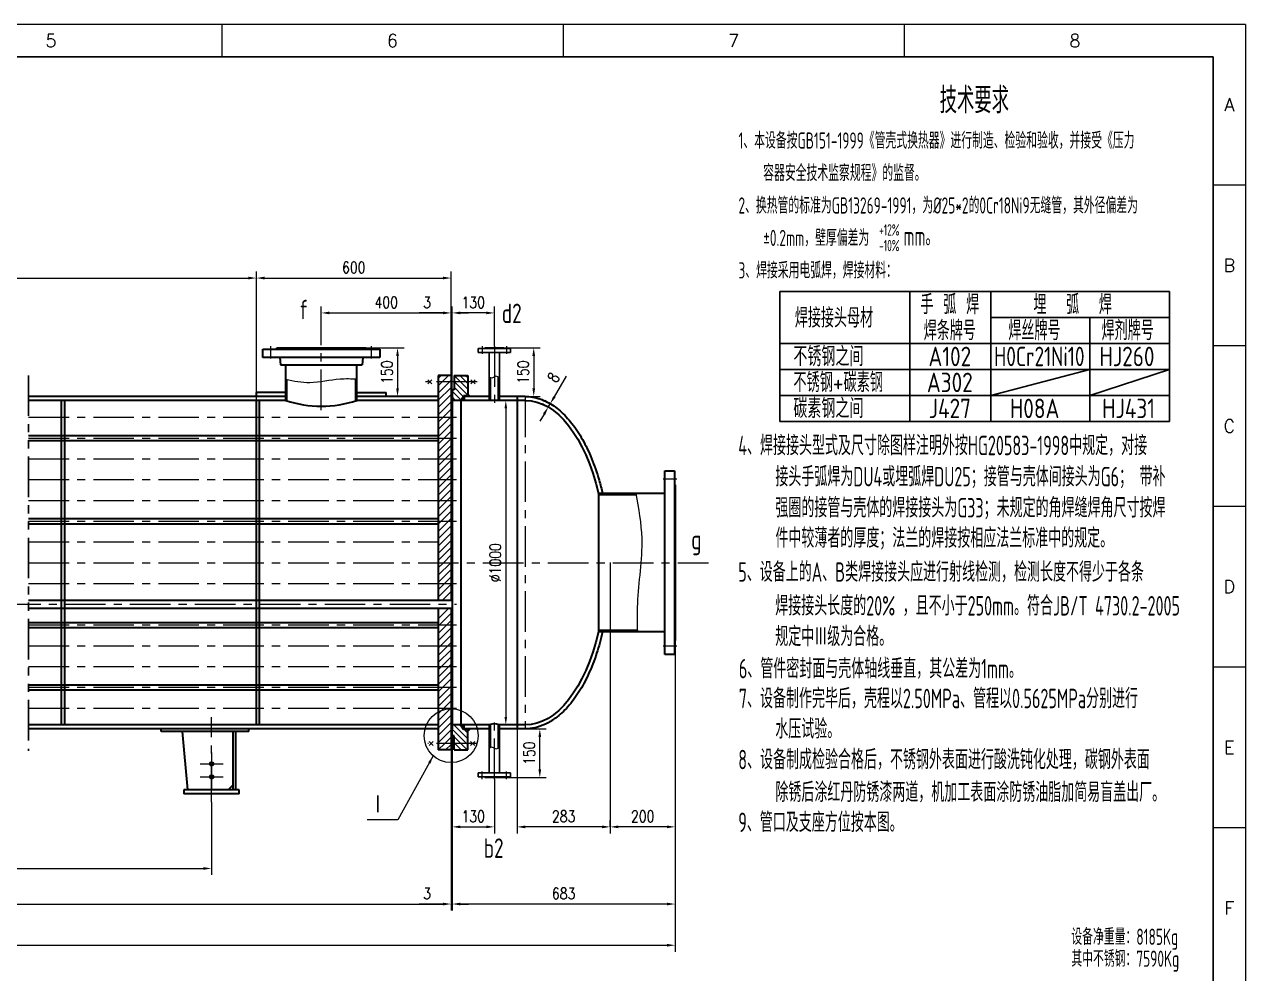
# Model space of a CAD drawing. Header units: millimetres. Extents: x -250 to 8160, y -100 to 5840.
# Drawn here: x 4398 to 8160, y 2916 to 5840 of the extents above; entities that cross this region are included whole.
import ezdxf
from ezdxf.enums import TextEntityAlignment as Align

# ---------------------------------------------------------------- set-up
doc = ezdxf.new("R2010")
doc.units = ezdxf.units.MM
doc.header["$LTSCALE"] = 100
doc.linetypes.add('CENTER', pattern=[2, 1.25, -0.25, 0.25, -0.25])
doc.linetypes.add('PHANTOM', pattern=[2.5, 1.25, -0.25, 0.25, -0.25, 0.25, -0.25])
for name, color, linetype, lineweight in [('1轮廓实线层', 7, 'Continuous', 30), ('2细线层', 4, 'Continuous', 20), ('3中心线层', 1, 'CENTER', 20), ('5剖面线层', 2, 'Continuous', 20), ('7标注层', 4, 'Continuous', 20)]:
    doc.layers.add(name, color=color, linetype=linetype, lineweight=lineweight)
for name, color, linetype in [('6文字层', 3, 'Continuous'), ('9双点划线层', 6, 'PHANTOM'), ('图框层', 7, 'Continuous')]:
    doc.layers.add(name, color=color, linetype=linetype)
doc.styles.add('PC_TEXTSTYLE', font='isocp.shx', dxfattribs={"width": 0.8, "bigfont": 'hzfs.shx'})
doc.styles.add('PC_TEXTSTYLE1', font='isocp.shx', dxfattribs={"bigfont": 'hzfs.shx'})
doc.styles.add('TH_GBDIM', font='romans.shx', dxfattribs={"width": 0.8, "bigfont": 'gbcbig.shx'})
doc.styles.add('工程字', font='gbenor.shx', dxfattribs={"bigfont": 'gbcbig.shx'})
doc.dimstyles.new('TH_GBDIM', dxfattribs={"dimscale": 10, "dimtxt": 3.5, "dimasz": 2.5, "dimexe": 2, "dimexo": 0, "dimgap": 1.5, "dimtad": 1, "dimdec": 0, "dimzin": 0, "dimdsep": 46, "dimtxsty": 'TH_GBDIM', "dimcen": 2.5, "dimclrd": 130, "dimclre": 130, "dimclrt": 3, "dimadec": 0, "dimazin": 0, "dimtfac": 0.714286, "dimtdec": 0, "dimtmove": 0, "dimatfit": 3, "dimfxl": 0, "dimtzin": 0, "dimlwd": -1, "dimlwe": -1, "dimarcsym": 0})
doc.dimstyles.new('TH_GBDIM1', dxfattribs={"dimscale": 10, "dimtxt": 3.5, "dimasz": 2.5, "dimexe": 2, "dimexo": 0, "dimgap": 1.5, "dimtad": 1, "dimtih": 1, "dimtoh": 1, "dimdec": 1, "dimzin": 0, "dimdsep": 46, "dimtxsty": '工程字', "dimcen": 2.5, "dimclrd": 130, "dimclre": 130, "dimclrt": 3, "dimadec": 0, "dimazin": 0, "dimtfac": 0.714286, "dimtdec": 1, "dimtmove": 0, "dimatfit": 3, "dimfxl": 0, "dimtzin": 0, "dimlwd": -1, "dimlwe": -1, "dimarcsym": 0})
pattern_1 = [(135, (6851.407, 1347.72), (8.980256, 8.980256), [])]
pattern_2 = [(135, (6851.40725, 1347.71944), (0.224506403, 0.224506403), [])]
pattern_3 = [(45, (0, 0), (-0.88388348, 0.88388348), []), (135, (0, 0), (-2.65165043, 0.88388348), [3.125, -1.875])]

# ---------------------------------------------------------------- blocks, each defined once
blk = doc.blocks.new('*D9')
at = {"layer": '7标注层', "color": 130}
for p, q in [((5716, 3648.7), (5716, 3347.7)), ((5846, 3514.7), (5846, 3347.7)), ((5741, 3367.7), (5821, 3367.7))]:
    blk.add_line(p, q, dxfattribs=at)
for points in [[(5741, 3371.9), (5741, 3363.5), (5716, 3367.7)], [(5821, 3371.9), (5821, 3363.5), (5846, 3367.7)]]:
    blk.add_solid(points, dxfattribs=at)
at = {"layer": 'Defpoints', "color": 0}
for p in [(5716, 3648.7), (5846, 3514.7), (5846, 3367.7)]:
    blk.add_point(p, dxfattribs=at)
at = {"layer": '7标注层', "color": 3, "insert": (5781, 3400.2), "char_height": 35, "attachment_point": 5, "style": 'TH_GBDIM'}
blk.add_mtext('130', dxfattribs=at)
blk = doc.blocks.new('*D10')
at = {"layer": '7标注层', "color": 130}
for p, q in [((6203, 4181.7), (6203, 3347.7)), ((5916, 3669.7), (5916, 3347.7)), ((6178, 3367.7), (5941, 3367.7))]:
    blk.add_line(p, q, dxfattribs=at)
for points in [[(5941, 3371.9), (5941, 3363.5), (5916, 3367.7)], [(6178, 3371.9), (6178, 3363.5), (6203, 3367.7)]]:
    blk.add_solid(points, dxfattribs=at)
at = {"layer": 'Defpoints', "color": 0}
for p in [(6203, 4181.7), (5916, 3669.7), (5916, 3367.7)]:
    blk.add_point(p, dxfattribs=at)
at = {"layer": '7标注层', "color": 3, "insert": (6059.5, 3400.2), "char_height": 35, "attachment_point": 5, "style": 'TH_GBDIM'}
blk.add_mtext('283', dxfattribs=at)
blk = doc.blocks.new('*D11')
at = {"layer": '7标注层', "color": 130}
for p, q in [((6403, 3941.7), (6403, 3347.7)), ((6203, 3367.7), (6203, 3387.7)), ((6378, 3367.7), (6228, 3367.7))]:
    blk.add_line(p, q, dxfattribs=at)
for points in [[(6228, 3371.9), (6228, 3363.5), (6203, 3367.7)], [(6378, 3371.9), (6378, 3363.5), (6403, 3367.7)]]:
    blk.add_solid(points, dxfattribs=at)
at = {"layer": 'Defpoints', "color": 0}
for p in [(6403, 3941.7), (6203, 3367.7), (6203, 3367.7)]:
    blk.add_point(p, dxfattribs=at)
at = {"layer": '7标注层', "color": 3, "insert": (6303, 3400.2), "char_height": 35, "attachment_point": 5, "style": 'TH_GBDIM'}
blk.add_mtext('200', dxfattribs=at)
blk = doc.blocks.new('*D14')
at = {"layer": '7标注层', "color": 130}
for p, q in [((4975, 3443.9), (4975, 3219.5)), ((1876.5, 3347.7), (1876.5, 3219.5)), ((1901.5, 3239.5), (4950, 3239.5))]:
    blk.add_line(p, q, dxfattribs=at)
for points in [[(1901.5, 3243.7), (1901.5, 3235.4), (1876.5, 3239.5)], [(4950, 3243.7), (4950, 3235.4), (4975, 3239.5)]]:
    blk.add_solid(points, dxfattribs=at)
at = {"layer": 'Defpoints', "color": 0}
for p in [(4975, 3443.9), (1876.5, 3347.7), (4975, 3239.5)]:
    blk.add_point(p, dxfattribs=at)
at = {"layer": '7标注层', "color": 3, "insert": (3425.7, 3272), "char_height": 35, "attachment_point": 5, "style": 'TH_GBDIM'}
blk.add_mtext('4400', dxfattribs=at)
blk = doc.blocks.new('*D15')
at = {"layer": '7标注层', "color": 130}
for p, q in [((5713, 3604.7), (5713, 3109.9)), ((1138.5, 3129.9), (1138.5, 3149.9)), ((1163.5, 3129.9), (5688, 3129.9))]:
    blk.add_line(p, q, dxfattribs=at)
for points in [[(1163.5, 3134.1), (1163.5, 3125.8), (1138.5, 3129.9)], [(5688, 3134.1), (5688, 3125.8), (5713, 3129.9)]]:
    blk.add_solid(points, dxfattribs=at)
at = {"layer": 'Defpoints', "color": 0}
for p in [(5713, 3604.7), (1138.5, 3129.9), (5713, 3129.9)]:
    blk.add_point(p, dxfattribs=at)
at = {"layer": '7标注层', "color": 3, "insert": (3425.7, 3162.4), "char_height": 35, "attachment_point": 5, "style": 'TH_GBDIM'}
blk.add_mtext('5992', dxfattribs=at)
blk = doc.blocks.new('*D16')
at = {"layer": '7标注层', "color": 130}
for p, q in [((5713, 3347.7), (5713, 3109.9)), ((5716, 3347.7), (5716, 3109.9)), ((5688, 3129.9), (5614.3, 3129.9)), ((5716, 3129.9), (5713, 3129.9)), ((5741, 3129.9), (5766, 3129.9))]:
    blk.add_line(p, q, dxfattribs=at)
for points in [[(5688, 3134.1), (5688, 3125.8), (5713, 3129.9)], [(5741, 3134.1), (5741, 3125.8), (5716, 3129.9)]]:
    blk.add_solid(points, dxfattribs=at)
at = {"layer": 'Defpoints', "color": 0}
for p in [(5713, 3347.7), (5716, 3347.7), (5713, 3129.9)]:
    blk.add_point(p, dxfattribs=at)
at = {"layer": '7标注层', "color": 3, "insert": (5638.6, 3162.4), "char_height": 35, "attachment_point": 5, "style": 'TH_GBDIM'}
blk.add_mtext('3', dxfattribs=at)
blk = doc.blocks.new('*D17')
at = {"layer": '7标注层', "color": 130}
for p, q in [((6403, 3347.7), (6403, 3109.9)), ((5716, 3129.9), (5716, 3149.9)), ((6378, 3129.9), (5741, 3129.9))]:
    blk.add_line(p, q, dxfattribs=at)
for points in [[(5741, 3134.1), (5741, 3125.8), (5716, 3129.9)], [(6378, 3134.1), (6378, 3125.8), (6403, 3129.9)]]:
    blk.add_solid(points, dxfattribs=at)
at = {"layer": 'Defpoints', "color": 0}
for p in [(6403, 3347.7), (5716, 3129.9), (5716, 3129.9)]:
    blk.add_point(p, dxfattribs=at)
at = {"layer": '7标注层', "color": 3, "insert": (6059.5, 3162.4), "char_height": 35, "attachment_point": 5, "style": 'TH_GBDIM'}
blk.add_mtext('683', dxfattribs=at)
blk = doc.blocks.new('*D18')
at = {"layer": '7标注层', "color": 130}
for p, q in [((448.5, 3109.9), (448.5, 2983)), ((6403, 3109.9), (6403, 2983)), ((473.5, 3003), (6378, 3003))]:
    blk.add_line(p, q, dxfattribs=at)
for points in [[(473.5, 3007.1), (473.5, 2998.8), (448.5, 3003)], [(6378, 3007.1), (6378, 2998.8), (6403, 3003)]]:
    blk.add_solid(points, dxfattribs=at)
at = {"layer": 'Defpoints', "color": 0}
for p in [(448.5, 3109.9), (6403, 3109.9), (6403, 3003)]:
    blk.add_point(p, dxfattribs=at)
at = {"layer": '7标注层', "color": 3, "insert": (3425.7, 3035.5), "char_height": 35, "attachment_point": 5, "style": 'TH_GBDIM'}
blk.add_mtext('~7365', dxfattribs=at)
blk = doc.blocks.new('*D19')
at = {"layer": '7标注层', "color": 130}
for p, q in [((1727, 4681.7), (1727, 5078.6)), ((5113, 4681.7), (5113, 5078.6)), ((1752, 5058.6), (5088, 5058.6))]:
    blk.add_line(p, q, dxfattribs=at)
for points in [[(1752, 5062.8), (1752, 5054.4), (1727, 5058.6)], [(5088, 5062.8), (5088, 5054.4), (5113, 5058.6)]]:
    blk.add_solid(points, dxfattribs=at)
at = {"layer": 'Defpoints', "color": 0}
for p in [(5113, 5058.6), (1727, 4681.7), (5113, 4681.7)]:
    blk.add_point(p, dxfattribs=at)
at = {"layer": '7标注层', "color": 3, "insert": (3420, 5091.1), "char_height": 35, "attachment_point": 5, "style": 'PC_TEXTSTYLE1'}
blk.add_mtext('8*600=4800', dxfattribs=at)
blk = doc.blocks.new('*D20')
at = {"layer": '7标注层', "color": 130}
for p, q in [((5113, 5058.6), (5113, 5078.6)), ((5713, 4758.7), (5713, 5078.6)), ((5138, 5058.6), (5688, 5058.6))]:
    blk.add_line(p, q, dxfattribs=at)
for points in [[(5138, 5062.8), (5138, 5054.4), (5113, 5058.6)], [(5688, 5062.8), (5688, 5054.4), (5713, 5058.6)]]:
    blk.add_solid(points, dxfattribs=at)
at = {"layer": 'Defpoints', "color": 0}
for p in [(5113, 5058.6), (5713, 5058.6), (5713, 4758.7)]:
    blk.add_point(p, dxfattribs=at)
at = {"layer": '7标注层', "color": 3, "insert": (5413, 5091.1), "char_height": 35, "attachment_point": 5, "style": 'TH_GBDIM'}
blk.add_mtext('600', dxfattribs=at)
blk = doc.blocks.new('*D21')
at = {"layer": '7标注层', "color": 130}
for p, q in [((5313, 4870.1), (5313, 4971.1)), ((5713, 4870.1), (5713, 4971.1)), ((5338, 4951.1), (5688, 4951.1))]:
    blk.add_line(p, q, dxfattribs=at)
for points in [[(5338, 4955.3), (5338, 4947), (5313, 4951.1)], [(5688, 4955.3), (5688, 4947), (5713, 4951.1)]]:
    blk.add_solid(points, dxfattribs=at)
at = {"layer": 'Defpoints', "color": 0}
for p in [(5713, 4951.1), (5313, 4870.1), (5713, 4870.1)]:
    blk.add_point(p, dxfattribs=at)
at = {"layer": '7标注层', "color": 3, "insert": (5513, 4983.6), "char_height": 35, "attachment_point": 5, "style": 'TH_GBDIM'}
blk.add_mtext('400', dxfattribs=at)
blk = doc.blocks.new('*D22')
at = {"layer": '7标注层', "color": 130}
for p, q in [((5713, 4758.7), (5713, 4971.1)), ((5716, 4714.7), (5716, 4971.1)), ((5688, 4951.1), (5614.3, 4951.1)), ((5716, 4951.1), (5713, 4951.1)), ((5741, 4951.1), (5766, 4951.1))]:
    blk.add_line(p, q, dxfattribs=at)
for points in [[(5688, 4955.3), (5688, 4947), (5713, 4951.1)], [(5741, 4955.3), (5741, 4947), (5716, 4951.1)]]:
    blk.add_solid(points, dxfattribs=at)
at = {"layer": 'Defpoints', "color": 0}
for p in [(5713, 4951.1), (5713, 4758.7), (5716, 4714.7)]:
    blk.add_point(p, dxfattribs=at)
at = {"layer": '7标注层', "color": 3, "insert": (5638.6, 4983.6), "char_height": 35, "attachment_point": 5, "style": 'TH_GBDIM'}
blk.add_mtext('3', dxfattribs=at)
blk = doc.blocks.new('*D23')
at = {"layer": '7标注层', "color": 130}
for p, q in [((5716, 4848.7), (5716, 4971.1)), ((5846, 4848.7), (5846, 4971.1)), ((5821, 4951.1), (5741, 4951.1))]:
    blk.add_line(p, q, dxfattribs=at)
for points in [[(5741, 4955.3), (5741, 4947), (5716, 4951.1)], [(5821, 4955.3), (5821, 4947), (5846, 4951.1)]]:
    blk.add_solid(points, dxfattribs=at)
at = {"layer": 'Defpoints', "color": 0}
for p in [(5716, 4951.1), (5716, 4848.7), (5846, 4848.7)]:
    blk.add_point(p, dxfattribs=at)
at = {"layer": '7标注层', "color": 3, "insert": (5781, 4983.6), "char_height": 35, "attachment_point": 5, "style": 'TH_GBDIM'}
blk.add_mtext('130', dxfattribs=at)
blk = doc.blocks.new('*D24')
at = {"layer": '7标注层', "color": 130}
for p, q in [((5875, 4843.7), (5987.3, 4843.7)), ((5967.3, 4818.7), (5967.3, 4718.7)), ((5941, 4693.7), (5987.3, 4693.7))]:
    blk.add_line(p, q, dxfattribs=at)
for points in [[(5963.1, 4818.7), (5971.5, 4818.7), (5967.3, 4843.7)], [(5963.1, 4718.7), (5971.5, 4718.7), (5967.3, 4693.7)]]:
    blk.add_solid(points, dxfattribs=at)
at = {"layer": 'Defpoints', "color": 0}
for p in [(5875, 4843.7), (5941, 4693.7), (5967.3, 4693.7)]:
    blk.add_point(p, dxfattribs=at)
at = {"layer": '7标注层', "color": 3, "insert": (5934.8, 4768.7), "char_height": 35, "attachment_point": 5, "rotation": 90, "style": 'TH_GBDIM'}
blk.add_mtext('150', dxfattribs=at)
blk = doc.blocks.new('*D32')
at = {"layer": '7标注层', "color": 130}
for p, q in [((5881.3, 4681.7), (5861.3, 4681.7)), ((5881.3, 4656.7), (5881.3, 3706.7)), ((5881.3, 3681.7), (5861.3, 3681.7))]:
    blk.add_line(p, q, dxfattribs=at)
for points in [[(5877.1, 4656.7), (5885.4, 4656.7), (5881.3, 4681.7)], [(5877.1, 3706.7), (5885.4, 3706.7), (5881.3, 3681.7)]]:
    blk.add_solid(points, dxfattribs=at)
at = {"layer": 'Defpoints', "color": 0}
for p in [(5881.3, 4681.7), (5881.3, 3681.7), (5881.3, 3681.7)]:
    blk.add_point(p, dxfattribs=at)
at = {"layer": '7标注层', "color": 3, "insert": (5848.8, 4181.7), "char_height": 35, "attachment_point": 5, "rotation": 90, "style": 'TH_GBDIM'}
blk.add_mtext('%%c1000', dxfattribs=at)
blk = doc.blocks.new('*D33')
at = {"layer": '7标注层', "color": 130}
for p, q in [((5450, 4843.7), (5567.7, 4843.7)), ((5547.7, 4818.7), (5547.7, 4718.7)), ((5547.7, 4693.7), (5527.7, 4693.7))]:
    blk.add_line(p, q, dxfattribs=at)
for points in [[(5543.6, 4818.7), (5551.9, 4818.7), (5547.7, 4843.7)], [(5543.6, 4718.7), (5551.9, 4718.7), (5547.7, 4693.7)]]:
    blk.add_solid(points, dxfattribs=at)
at = {"layer": 'Defpoints', "color": 0}
for p in [(5450, 4843.7), (5547.7, 4693.7), (5547.7, 4693.7)]:
    blk.add_point(p, dxfattribs=at)
at = {"layer": '7标注层', "color": 3, "insert": (5515.2, 4768.7), "char_height": 35, "attachment_point": 5, "rotation": 90, "style": 'TH_GBDIM'}
blk.add_mtext('150', dxfattribs=at)
blk = doc.blocks.new('*D41')
at = {"layer": '2细线层', "color": 130}
for p, q in [((5941, 3669.7), (6006.1, 3669.7)), ((5986.1, 3544.7), (5986.1, 3644.7)), ((5875, 3519.7), (6006.1, 3519.7))]:
    blk.add_line(p, q, dxfattribs=at)
for points in [[(5981.9, 3644.7), (5990.2, 3644.7), (5986.1, 3669.7)], [(5981.9, 3544.7), (5990.2, 3544.7), (5986.1, 3519.7)]]:
    blk.add_solid(points, dxfattribs=at)
at = {"layer": 'Defpoints', "color": 0}
for p in [(5941, 3669.7), (5986.1, 3669.7), (5875, 3519.7)]:
    blk.add_point(p, dxfattribs=at)
at = {"layer": '2细线层', "color": 3, "insert": (5953.6, 3594.7), "char_height": 35, "attachment_point": 5, "rotation": 90, "style": 'TH_GBDIM'}
blk.add_mtext('150', dxfattribs=at)
blk = doc.blocks.new('*D42')
at = {"layer": '2细线层', "color": 130}
for p, q in [((6030.9, 4692.9), (6068.5, 4756.2)), ((6012, 4661), (5994.8, 4671.2)), ((6018.2, 4671.4), (6001, 4681.6)), ((6012, 4661), (6018.2, 4671.4)), ((5999.3, 4639.5), (5986.5, 4618))]:
    blk.add_line(p, q, dxfattribs=at)
for points in [[(6027.3, 4695), (6034.5, 4690.7), (6018.2, 4671.4)], [(5995.7, 4641.7), (6002.9, 4637.4), (6012, 4661)]]:
    blk.add_solid(points, dxfattribs=at)
at = {"layer": 'Defpoints', "color": 0}
for p in [(6018.2, 4671.4), (6018.2, 4671.4), (6012, 4661)]:
    blk.add_point(p, dxfattribs=at)
at = {"layer": '2细线层', "color": 3, "insert": (6028.1, 4751.9), "char_height": 35, "attachment_point": 5, "rotation": 59.3232, "style": 'TH_GBDIM'}
blk.add_mtext('8', dxfattribs=at)

msp = doc.modelspace()

# ---------------------------------------------------------------- hatches: boundary and pattern name
at = {"layer": '5剖面线层'}
h = msp.add_hatch(dxfattribs=at)
h.set_pattern_fill('ANSI31', color=256, scale=5, angle=90, style=0)
h.set_pattern_definition([(45, (6851.407, 1347.72), (11.22532, -11.22532), [])])
h.paths.add_polyline_path([(5672.95, 4738.68), (5712.95, 4738.68), (5712.95, 4181.68), (5672.95, 4181.68)])
h.paths.add_polyline_path([(5672.95, 4758.68), (5712.95, 4758.68), (5712.95, 4738.68), (5672.95, 4738.68)])
h = msp.add_hatch(dxfattribs=at)
h.set_pattern_fill('ANSI31', color=256, scale=4, style=0)
h.set_pattern_definition(pattern_1)
h.paths.add_polyline_path([(5721.95, 4738.68), (5721.95, 4714.68), (5715.95, 4714.68), (5715.95, 4693.68), (5715.95, 4681.68), (5742.87, 4681.68), (5750.95, 4695.68), (5760.95, 4695.68), (5763.95, 4700.87), (5763.95, 4738.68)])
h.paths.add_polyline_path([(5763.95, 4738.68), (5763.95, 4758.68), (5721.95, 4758.68), (5721.95, 4738.68)])
h = msp.add_hatch(dxfattribs=at)
h.set_pattern_fill('橡胶', color=256, style=0)
h.set_pattern_definition(pattern_3)
h.paths.add_polyline_path([(5715.95, 4714.68), (5712.95, 4714.68), (5712.95, 4681.68), (5715.95, 4681.68)])
h = msp.add_hatch(dxfattribs=at)
h.set_pattern_fill('ANSI31', color=256, scale=0.1, style=0)
h.paths.add_polyline_path([(5742.87, 4681.68), (5752.76, 4681.68), (5752.76, 4693.68), (5760.95, 4693.68), (5760.95, 4695.68), (5750.95, 4695.68)])
h = msp.add_hatch(dxfattribs=at)
h.set_pattern_fill('ANSI31', color=256, scale=0.1, style=0)
h.set_pattern_definition(pattern_2)
h.paths.add_polyline_path([(5771.15, 4693.68), (5763.95, 4693.68), (5763.95, 4700.87)])
h.paths.add_polyline_path([(5763.95, 4700.87), (5763.95, 4693.68), (5760.95, 4693.68), (5760.95, 4695.68)])
h = msp.add_hatch(dxfattribs=at)
h.set_pattern_fill('橡胶', color=256, style=0)
h.set_pattern_definition(pattern_3)
h.paths.add_polyline_path([(5715.95, 3681.68), (5712.95, 3681.68), (5712.95, 3648.68), (5715.95, 3648.68), (5715.95, 3669.68)])
h = msp.add_hatch(dxfattribs=at)
h.set_pattern_fill('ANSI31', color=256, scale=4, style=0)
h.set_pattern_definition(pattern_1)
h.paths.add_polyline_path([(5763.95, 3662.48), (5760.95, 3667.68), (5750.95, 3667.68), (5742.87, 3681.68), (5715.95, 3681.68), (5715.95, 3669.68), (5715.95, 3648.68), (5721.95, 3648.68), (5721.95, 3624.68), (5763.95, 3624.68)])
h.paths.add_polyline_path([(5721.95, 3624.68), (5721.95, 3604.68), (5763.95, 3604.68), (5763.95, 3624.68)])
h = msp.add_hatch(dxfattribs=at)
h.set_pattern_fill('ANSI31', color=256, scale=0.1, style=0)
h.set_pattern_definition([(315, (0, 8363.35447), (-0.224506403, -0.224506403), [])])
h.paths.add_polyline_path([(5752.76, 3669.68), (5760.95, 3669.68), (5760.95, 3667.68), (5750.95, 3667.68), (5742.87, 3681.68), (5752.76, 3681.68)])
h = msp.add_hatch(dxfattribs=at)
h.set_pattern_fill('ANSI31', color=256, scale=0.1, style=0)
h.set_pattern_definition(pattern_2)
h.paths.add_polyline_path([(5763.95, 3669.68), (5771.15, 3669.68), (5763.95, 3662.48)])
h.paths.add_polyline_path([(5760.95, 3669.68), (5763.95, 3669.68), (5763.95, 3662.48), (5760.95, 3667.68)])
h = msp.add_hatch(dxfattribs=at)
h.set_pattern_fill('ANSI31', color=256, scale=0.1, style=0)
h.set_pattern_definition([(225, (6851.40725, 7015.63503), (0.224506403, -0.224506403), [])])
h.paths.add_polyline_path([(5771.15, 3669.68), (5763.95, 3669.68), (5763.95, 3662.48)])
h.paths.add_polyline_path([(5763.95, 3662.48), (5763.95, 3669.68), (5760.95, 3669.68), (5760.95, 3667.68)])

# ---------------------------------------------------------------- linework, layer by layer
for p, q in [((5895.95, 4841.68), (5795.95, 4841.68)), ((5795.95, 4841.68), (5795.95, 4829.68)), ((5795.95, 4829.68), (5895.95, 4829.68)), ((5874.95, 4843.68), (5816.95, 4843.68)), ((5816.95, 4843.68), (5816.95, 4841.68)), ((5829.95, 4829.68), (5829.95, 4681.68)), ((5861.95, 4829.68), (5861.95, 4681.68)), ((5874.95, 4843.68), (5874.95, 4841.68)), ((5895.95, 4829.68), (5895.95, 4841.68)), ((5833.95, 4751.19), (5833.95, 4681.68)), ((5857.95, 4753.6), (5857.95, 4681.68)), ((5829.95, 3533.68), (5829.95, 3681.68)), ((5833.95, 3612.17), (5833.95, 3683.03)), ((5857.95, 3609.76), (5857.95, 3683.03)), ((5861.95, 3533.68), (5861.95, 3681.68)), ((5795.95, 3521.68), (5795.95, 3533.68)), ((5795.95, 3533.68), (5895.95, 3533.68)), ((5895.95, 3521.68), (5795.95, 3521.68)), ((5816.95, 3519.68), (5816.95, 3521.68)), ((5874.95, 3519.68), (5816.95, 3519.68)), ((5874.95, 3519.68), (5874.95, 3521.68)), ((5895.95, 3533.68), (5895.95, 3521.68))]:
    msp.add_line(p, q)
at = {"layer": '1轮廓实线层'}
for p, q in [((5132.95, 4839.18), (5492.95, 4839.18)), ((5132.95, 4813.68), (5132.95, 4839.18)), ((5175.95, 4843.68), (5449.95, 4843.68)), ((5175.95, 4839.18), (5175.95, 4843.68)), ((5182.95, 4840.18), (5182.95, 4843.68)), ((5202.9, 4840.18), (5182.95, 4840.18)), ((5202.9, 4840.18), (5423, 4840.18)), ((5423, 4840.18), (5442.95, 4840.18)), ((5442.95, 4840.18), (5442.95, 4843.68)), ((5449.95, 4839.18), (5449.95, 4843.68)), ((5492.95, 4839.18), (5492.95, 4813.68)), ((5492.95, 4813.68), (5132.95, 4813.68)), ((5184.95, 4813.68), (5187.26, 4791.68)), ((5187.26, 4791.68), (5438.64, 4791.68)), ((5203.4, 4681.68), (5203.4, 4791.68)), ((5422.5, 4681.68), (5422.5, 4791.68)), ((5440.95, 4813.68), (5438.64, 4791.68)), ((5206.4, 4681.68), (5206.4, 4745.95)), ((5419.5, 4681.68), (5419.5, 4748.04)), ((5712.95, 4758.68), (5672.95, 4758.68)), ((5672.95, 4758.68), (5672.95, 4066.18)), ((5712.95, 4758.68), (5712.95, 4066.18)), ((5721.95, 4758.68), (5763.95, 4758.68)), ((5721.95, 4758.68), (5721.95, 4714.68)), ((5763.95, 4758.68), (5763.95, 4693.68)), ((5112.95, 4693.68), (5112.95, 4705.68)), ((5203.4, 4705.68), (5112.95, 4705.68)), ((5422.5, 4705.68), (5512.95, 4705.68)), ((5512.95, 4693.68), (5512.95, 4705.68)), ((5721.95, 4714.68), (5712.95, 4714.68)), ((5715.95, 4714.68), (5712.95, 4714.68)), ((5712.95, 4714.68), (5712.95, 4681.68)), ((5715.95, 4714.68), (5715.95, 4693.68)), ((5715.95, 4681.68), (5715.95, 4714.68)), ((5010.97, 4693.68), (4410.97, 4693.68)), ((5010.97, 4681.68), (4410.97, 4681.68)), ((4512.95, 3681.68), (4512.95, 4681.68)), ((4522.95, 3681.68), (4522.95, 4681.68)), ((5203.4, 4693.68), (5010.97, 4693.68)), ((5203.4, 4681.68), (5010.97, 4681.68)), ((5112.95, 3681.68), (5112.95, 4681.68)), ((5122.95, 3681.68), (5122.95, 4681.68)), ((5672.95, 4693.68), (5422.5, 4693.68)), ((5672.95, 4693.68), (5422.5, 4693.68)), ((5672.95, 4681.68), (5422.5, 4681.68)), ((5940.95, 4681.68), (5712.95, 4681.68)), ((5712.95, 4681.68), (5715.95, 4681.68)), ((5715.95, 4693.68), (5715.95, 3669.68)), ((5750.95, 4695.68), (5742.87, 4681.68)), ((5742.87, 4681.68), (5742.87, 3681.68)), ((5760.95, 4695.68), (5750.95, 4695.68)), ((5829.95, 4693.68), (5752.76, 4693.68)), ((5752.76, 4693.68), (5752.76, 4681.68)), ((5760.95, 4695.68), (5763.95, 4700.87)), ((5760.95, 4695.68), (5760.95, 4693.68)), ((5763.95, 4700.87), (5771.15, 4693.68)), ((5940.95, 4693.68), (5861.95, 4693.68)), ((5915.95, 4693.68), (5915.95, 3669.68)), ((4410.97, 4573.68), (5010.97, 4573.68)), ((4410.97, 4557.68), (5010.97, 4557.68)), ((5010.97, 4573.68), (5672.95, 4573.68)), ((5010.97, 4557.68), (5672.95, 4557.68)), ((6370.95, 4464.18), (6400.95, 4464.18)), ((6370.95, 3899.18), (6370.95, 4464.18)), ((6400.95, 4464.18), (6400.95, 3899.18)), ((6402.95, 4421.68), (6400.95, 4421.68)), ((6402.95, 4421.68), (6402.95, 3941.68)), ((6370.95, 4394.68), (6167.13, 4394.68)), ((6167.13, 4394.68), (6167.13, 3968.68)), ((6282.67, 4390.68), (6167.13, 4390.68)), ((4410.97, 4317.68), (5672.95, 4317.68)), ((4410.97, 4301.68), (5672.95, 4301.68)), ((4410.97, 4066.18), (5010.97, 4066.18)), ((5010.97, 4066.18), (5715.95, 4066.18)), ((4410.97, 4041.18), (5010.97, 4041.18)), ((5010.97, 4041.18), (5715.95, 4041.18)), ((5672.95, 4041.18), (5672.95, 3604.68)), ((5712.95, 4041.18), (5712.95, 3604.68)), ((4410.97, 3997.68), (5672.95, 3997.68)), ((4410.97, 3981.68), (5672.95, 3981.68)), ((6286.51, 3972.68), (6167.13, 3972.68)), ((6370.95, 3968.68), (6167.13, 3968.68)), ((6402.95, 3941.68), (6400.95, 3941.68)), ((6400.95, 3899.18), (6370.95, 3899.18)), ((4410.97, 3805.68), (5010.97, 3805.68)), ((5010.97, 3805.68), (5672.95, 3805.68)), ((4410.97, 3789.68), (5010.97, 3789.68)), ((5010.97, 3789.68), (5672.95, 3789.68)), ((5010.97, 3681.68), (4410.97, 3681.68)), ((5010.97, 3669.68), (4410.97, 3669.68)), ((4819.95, 3661.68), (4819.95, 3669.68)), ((5089.95, 3669.68), (4819.95, 3669.68)), ((5089.95, 3661.68), (4819.95, 3661.68)), ((5049.95, 3669.68), (4866.51, 3669.68)), ((4901.95, 3481.68), (4885.55, 3661.68)), ((5672.95, 3681.68), (5010.97, 3681.68)), ((5672.95, 3669.68), (5010.97, 3669.68)), ((5041.95, 3481.68), (5041.95, 3661.68)), ((5049.95, 3481.68), (5049.95, 3661.68)), ((5089.95, 3661.68), (5089.95, 3669.68)), ((5672.95, 3669.68), (5516.95, 3669.68)), ((5829.95, 3681.68), (5712.95, 3681.68)), ((5715.95, 3648.68), (5715.95, 3669.68)), ((5750.95, 3667.68), (5742.87, 3681.68)), ((5750.95, 3667.68), (5742.87, 3681.68)), ((5829.95, 3669.68), (5749.8, 3669.68)), ((5760.95, 3667.68), (5750.95, 3667.68)), ((5760.95, 3667.68), (5750.95, 3667.68)), ((5752.76, 3669.68), (5752.76, 3681.68)), ((5760.95, 3667.68), (5760.95, 3669.68)), ((5760.95, 3667.68), (5760.95, 3669.68)), ((5760.95, 3667.68), (5763.95, 3662.48)), ((5760.95, 3667.68), (5763.95, 3662.48)), ((5763.95, 3604.68), (5763.95, 3669.68)), ((5763.95, 3662.48), (5771.15, 3669.68)), ((5763.95, 3662.48), (5771.15, 3669.68)), ((5940.95, 3681.68), (5861.95, 3681.68)), ((5940.95, 3669.68), (5861.95, 3669.68)), ((5715.95, 3648.68), (5712.95, 3648.68)), ((5721.95, 3648.68), (5715.95, 3648.68)), ((5721.95, 3604.68), (5721.95, 3648.68)), ((5712.95, 3604.68), (5672.95, 3604.68)), ((5721.95, 3604.68), (5763.95, 3604.68)), ((5059.95, 3481.68), (4889.95, 3481.68)), ((4889.95, 3481.68), (4889.95, 3469.68)), ((5059.95, 3469.68), (4889.95, 3469.68)), ((5041.95, 3497.68), (5025.95, 3481.68)), ((5059.95, 3469.68), (5059.95, 3481.68))]:
    msp.add_line(p, q, dxfattribs=at)
for centre in [(4974.95, 3561.68), (4974.95, 3521.68)]:
    msp.add_circle(centre, 5.5, dxfattribs=at)
for centre, radius, start, end in [((5312.95, 5005.08), 341.46, 251.28681, 288.71319), ((5845.95, 3640.91), 43.79, 68.56946, 111.43054)]:
    msp.add_arc(centre, radius, start, end, dxfattribs=at)
at = {"layer": '1轮廓实线层', "extrusion": (0, 0, -1)}
for start_param, end_param in [(3.1415927, 4.272322), (5.1524558, 6.2831853)]:
    msp.add_ellipse((5940.95, 4181.68), major_axis=(0, -500), ratio=0.5, start_param=start_param, end_param=end_param, dxfattribs=at)
at = {"layer": '1轮廓实线层'}
for points, knots in [([(5940.95, 4693.68), (5948.61, 4693.68), (5956.26, 4693.03), (5971.47, 4690.48), (5979.03, 4688.57), (5993.98, 4683.51), (6001.36, 4680.36), (6022.38, 4669.57), (6035.71, 4660.39), (6061.24, 4638.19), (6073.46, 4625.17), (6096.56, 4595.64), (6107.46, 4579.13), (6127.74, 4543.04), (6137.12, 4523.46), (6154.19, 4481.69), (6161.87, 4459.5), (6172.55, 4422.74), (6176.17, 4408.86), (6179.45, 4394.68)], [3.1415927, 3.1415927, 3.1415927, 3.1415927, 3.225401, 3.225401, 3.3092093, 3.3092093, 3.3930176, 3.3930176, 3.5515962, 3.5515962, 3.7101748, 3.7101748, 3.8687534, 3.8687534, 4.027332, 4.027332, 4.1859106, 4.1859106, 4.2783028, 4.2783028, 4.2783028, 4.2783028]), ([(6179.45, 3968.68), (6174.14, 3945.74), (6167.96, 3923.57), (6153.56, 3879.97), (6145.25, 3858.66), (6126.98, 3818.82), (6117.03, 3800.29), (6095.69, 3766.47), (6084.29, 3751.17), (6060.27, 3724.2), (6047.63, 3712.52), (6024.38, 3695.39), (6013.98, 3689.13), (5992.7, 3679.11), (5981.83, 3675.36), (5960.94, 3670.77), (5950.94, 3669.68), (5940.95, 3669.68)], [5.1464743, 5.1464743, 5.1464743, 5.1464743, 5.2959608, 5.2959608, 5.4545394, 5.4545394, 5.613118, 5.613118, 5.7716966, 5.7716966, 5.9302752, 5.9302752, 6.0520222, 6.0520222, 6.1737692, 6.1737692, 6.2831853, 6.2831853, 6.2831853, 6.2831853])]:
    msp.add_open_spline(points, degree=3, knots=knots, dxfattribs=at)
at = {"layer": '2细线层'}
for p, q in [((8160, 5840), (-250, 5840)), ((5006.25, 5840), (5006.25, 5740)), ((6057.5, 5840), (6057.5, 5740)), ((7108.75, 5840), (7108.75, 5740)), ((8160, 5840), (8160, -100)), ((8160, 5345), (8060, 5345)), ((8160, 4850), (8060, 4850)), ((5640.61, 4732.24), (5653.48, 4745.11)), ((5653.48, 4732.24), (5640.61, 4745.11)), ((5773.91, 4732.24), (5786.78, 4745.11)), ((5786.78, 4732.24), (5773.91, 4745.11)), ((8160, 4355), (8060, 4355)), ((8160, 3860), (8060, 3860)), ((5644.85, 3618.24), (5657.72, 3631.11)), ((5657.72, 3618.24), (5644.85, 3631.11)), ((5772.86, 3618.24), (5785.73, 3631.11)), ((5785.73, 3618.24), (5772.86, 3631.11)), ((8160, 3365), (8060, 3365))]:
    msp.add_line(p, q, dxfattribs=at)
for points in [[(5203.4, 4746.55), (5277.49, 4736.91), (5370.87, 4747.94), (5422.5, 4747.94)], [(5861.95, 4750.68), (5850.75, 4755.85), (5840.51, 4750.67), (5829.95, 4752.69)], [(6281.95, 4394.68), (6299.89, 4256.33), (6286.59, 4055.57), (6286.59, 3968.68)], [(5861.95, 3612.68), (5850.75, 3607.5), (5840.51, 3612.68), (5829.95, 3610.67)]]:
    msp.add_spline(points, degree=3, dxfattribs=at)
at = {"layer": '3中心线层'}
for p, q in [((5312.95, 4651.84), (5312.95, 4870.06)), ((5157.95, 4810.68), (5157.95, 4848.68)), ((5467.95, 4810.68), (5467.95, 4848.68)), ((5808.45, 4848.68), (5808.45, 4824.68)), ((5845.95, 4848.68), (5845.95, 4656.66)), ((5883.45, 4848.68), (5883.45, 4824.68)), ((5793.24, 4738.68), (5634.37, 4738.68)), ((5940.95, 4693.68), (5940.95, 3669.68)), ((4410.97, 4629.68), (5010.97, 4629.68)), ((5010.97, 4629.68), (5729.02, 4629.68)), ((4410.97, 4565.68), (5010.97, 4565.68)), ((5010.97, 4565.68), (5729.02, 4565.68)), ((4410.97, 4501.68), (5010.97, 4501.68)), ((5010.97, 4501.68), (5729.02, 4501.68)), ((6407.95, 4439.18), (6365.95, 4439.18)), ((4410.97, 4437.68), (5010.97, 4437.68)), ((5010.97, 4437.68), (5729.02, 4437.68)), ((4410.97, 4373.68), (5010.97, 4373.68)), ((5010.97, 4373.68), (5729.02, 4373.68)), ((4410.97, 4309.68), (5729.02, 4309.68)), ((4410.97, 4245.68), (5010.97, 4245.68)), ((5010.97, 4245.68), (5672.95, 4245.68)), ((4410.97, 4181.68), (4634.97, 4181.68)), ((4410.97, 4181.68), (5010.97, 4181.68)), ((5010.97, 4181.68), (6505.77, 4181.68)), ((5010.97, 4181.68), (5247.63, 4181.68)), ((4410.97, 4117.68), (5010.97, 4117.68)), ((5010.97, 4117.68), (5729.02, 4117.68)), ((1123.55, 4053.68), (5729.02, 4053.68)), ((4410.97, 3989.68), (5010.97, 3989.68)), ((5010.97, 3989.68), (5729.02, 3989.68)), ((4410.97, 3925.68), (5010.97, 3925.68)), ((5010.97, 3925.68), (5729.02, 3925.68)), ((6407.95, 3924.18), (6365.95, 3924.18)), ((4410.97, 3861.68), (5010.97, 3861.68)), ((5010.97, 3861.68), (5729.02, 3861.68)), ((4410.97, 3797.68), (5010.97, 3797.68)), ((5010.97, 3797.68), (5729.02, 3797.68)), ((4410.97, 3733.68), (5010.97, 3733.68)), ((5010.97, 3733.68), (5729.02, 3733.68)), ((4974.95, 3443.86), (4974.95, 3705.61)), ((5845.95, 3514.68), (5845.95, 3706.7)), ((5793.24, 3624.68), (5641.37, 3624.68)), ((4974.95, 3597.18), (4974.95, 3526.18)), ((4939.45, 3561.68), (5010.45, 3561.68)), ((4974.95, 3557.18), (4974.95, 3486.18)), ((5808.45, 3514.68), (5808.45, 3538.68)), ((5883.45, 3514.68), (5883.45, 3538.68)), ((4939.45, 3521.68), (5010.45, 3521.68))]:
    msp.add_line(p, q, dxfattribs=at)
at = {"layer": '5剖面线层'}
for p, q in [((5672.95, 4165.48), (5689.15, 4181.68)), ((5672.95, 4143.03), (5711.6, 4181.68)), ((5672.95, 4120.58), (5712.95, 4160.58)), ((5672.95, 4098.12), (5712.95, 4138.12)), ((5672.95, 4075.67), (5712.95, 4115.67)), ((5685.9, 4066.18), (5712.95, 4093.22)), ((5672.95, 4008.32), (5705.81, 4041.18)), ((5672.95, 3985.87), (5712.95, 4025.87)), ((5672.95, 3963.42), (5712.95, 4003.42)), ((5672.95, 3940.97), (5712.95, 3980.97)), ((5672.95, 3918.52), (5712.95, 3958.52)), ((5672.95, 3896.07), (5712.95, 3936.07)), ((5672.95, 3873.62), (5712.95, 3913.62)), ((5672.95, 3851.17), (5712.95, 3891.17)), ((5672.95, 3828.72), (5712.95, 3868.72)), ((5672.95, 3806.27), (5712.95, 3846.27)), ((5672.95, 3783.82), (5712.95, 3823.82)), ((5672.95, 3761.37), (5712.95, 3801.37)), ((5672.95, 3738.91), (5712.95, 3778.91)), ((5672.95, 3716.46), (5712.95, 3756.46)), ((5672.95, 3694.01), (5712.95, 3734.01)), ((5672.95, 3671.56), (5712.95, 3711.56)), ((5672.95, 3649.11), (5712.95, 3689.11)), ((5672.95, 3626.66), (5712.95, 3666.66)), ((5673.42, 3604.68), (5693.42, 3624.68)), ((5693.42, 3624.68), (5712.95, 3644.21)), ((5695.87, 3604.68), (5712.95, 3621.76))]:
    msp.add_line(p, q, dxfattribs=at)
at = {"layer": '6文字层', "color": 7}
for p, q in [((6725.56, 5017.03), (7925.56, 5017.03)), ((6725.56, 5017.03), (6725.56, 4617.03)), ((7925.56, 5017.03), (7925.56, 4617.03)), ((7680.56, 4937.03), (7680.56, 4617.03))]:
    msp.add_line(p, q, dxfattribs=at)
at = {"layer": '6文字层', "color": 4}
for p, q in [((7125.56, 5017.03), (7125.56, 4617.03)), ((7375.56, 5017.03), (7375.56, 4617.03)), ((7375.56, 4937.03), (7925.56, 4937.03)), ((6725.56, 4857.03), (7925.56, 4857.03)), ((6725.56, 4777.03), (7925.56, 4777.03)), ((6725.56, 4697.03), (7925.56, 4697.03)), ((6725.56, 4617.03), (7925.56, 4617.03))]:
    msp.add_line(p, q, dxfattribs=at)
at = {"layer": '6文字层'}
for p, q in [((7375.56, 4697.03), (7680.56, 4777.03)), ((7680.56, 4697.03), (7925.56, 4777.03))]:
    msp.add_line(p, q, dxfattribs=at)
at = {"layer": '7标注层'}
msp.add_circle((5712.95, 3648.68), 83.06, dxfattribs=at)
at = {"layer": '9双点划线层'}
msp.add_line((4410.97, 4758.64), (4410.97, 3601.73), dxfattribs=at)
at = {"layer": '图框层'}
for q in [(0, 5740), (8060, 0)]:
    msp.add_line((8060, 5740), q, dxfattribs=at)

# ---------------------------------------------------------------- texts
at = {"layer": '6文字层', "style": 'TH_GBDIM'}
for s, p in [('5', (4480.62, 5790)), ('6', (5531.88, 5790)), ('7', (6583.12, 5790)), ('8', (7634.38, 5790)), ('A', (8110, 5592.5)), ('B', (8110, 5097.5)), ('C', (8110, 4602.5)), ('D', (8110, 4107.5)), ('E', (8110, 3612.5)), ('F', (8110, 3117.5))]:
    msp.add_text(s, height=40, dxfattribs=at).set_placement(p, align=Align.MIDDLE)
at = {"layer": '6文字层', "style": 'PC_TEXTSTYLE', "width": 0.667}
msp.add_text('技术要求', height=80, dxfattribs=at).set_placement((7324.45, 5542.26), align=Align.BOTTOM_CENTER)
for s, height, p in [('1、本设备按GB151-1999《管壳式换热器》进行制造、检验和验收，并接受《压力', 50, (6597.93, 5442.26)), ('    容器安全技术监察规程》的监督。', 50, (6597.93, 5342.26)), ('2、换热管的标准为GB13269-1991，为%%C25*2的0Cr18Ni9无缝管，其外径偏差为', 50, (6597.93, 5242.26)), ('    %%p0.2mm，壁厚偏差为', 50, (6597.93, 5142.26)), ('3、焊接采用电弧焊，焊接材料：', 50, (6597.93, 5042.26)), ('4、焊接接头型式及尺寸除图样注明外按HG20583-1998中规定，对接', 60, (6597.27, 4494.79)), ('     接头手弧焊为DU4或埋弧焊DU25；接管与壳体间接头为G6； 带补', 60, (6597.27, 4398.66)), ('     强圈的接管与壳体的焊接接头为G33；未规定的角焊缝焊角尺寸按焊', 60, (6597.27, 4302.88)), ('     件中较薄者的厚度；法兰的焊接按相应法兰标准中的规定。', 60, (6597.27, 4209.58)), ('5、设备上的A、B类焊接接头应进行射线检测，检测长度不得少于各条', 60, (6597.27, 4104.93)), ('     焊接接头长度的20% ，且不小于250mm。符合JB/T 4730.2-2005', 60, (6596.88, 4000.84)), ('     规定中Ⅲ级为合格。', 60, (6596.88, 3906.3)), ('6、管件密封面与壳体轴线垂直，其公差为1mm。', 60, (6599.16, 3807.26)), ('7、设备制作完毕后，壳程以2.50MPa、管程以0.5625MPa分别进行', 60, (6599.16, 3715.33)), ('     水压试验。', 60, (6596.88, 3621.59))]:
    msp.add_text(s, height=height, dxfattribs=at).set_placement(p, align=Align.BOTTOM_LEFT)
at = {"layer": '6文字层', "style": 'PC_TEXTSTYLE'}
for s, height, width, p in [('+12%', 35, 0.667, (7031.25, 5189.37)), ('mm。', 60, 0.667, (7106.43, 5158.1)), ('-10%', 35, 0.667, (7031.25, 5141.16)), ('f', 60, 0.8, (5244.89, 4931.45)), ('d2', 60, 0.8, (5868.92, 4919.76)), ('g', 60, 0.8, (6452.26, 4222.85)), ('8、设备制成检验合格后，不锈钢外表面进行酸洗钝化处理，碳钢外表面', 60, 0.667, (6597.27, 3545.11)), ('     除锈后涂红丹防锈漆两道，机加工表面涂防锈油脂加简易盲盖出厂。', 60, 0.667, (6597.27, 3444.48)), ('Ⅰ', 60, 0.8, (5463.25, 3406.86)), ('9、管口及支座方位按本图。', 60, 0.667, (6597.27, 3351.82)), ('b2', 60, 0.8, (5813.23, 3272.16))]:
    msp.add_text(s, height=height, dxfattribs=dict(at, width=width)).set_placement(p)
at = {"layer": '6文字层'}
for s, height, style, width, p in [('手 弧 焊', 60, '工程字', 0.93, (7248.95, 4977.03)), ('埋  弧  焊', 60, '工程字', 0.93, (7627.34, 4977.03)), ('焊条牌号', 60, '工程字', 0.93, (7248.95, 4897.03)), ('焊丝牌号', 60, '工程字', 0.93, (7509.47, 4897.03)), ('焊剂牌号', 60, '工程字', 0.93, (7796.92, 4897.03)), ('A102', 60, '工程字', 0.93, (7248.95, 4817.03)), ('H0Cr21Ni10', 60, '工程字', 0.85, (7524.64, 4817.03)), ('HJ260', 60, '工程字', 0.93, (7794.73, 4817.03)), ('A302', 60, '工程字', 0.93, (7248.95, 4737.03)), ('J427', 60, '工程字', 0.93, (7248.95, 4657.03)), ('H08A', 60, '工程字', 0.93, (7510.3, 4657.03)), ('HJ431', 60, '工程字', 0.93, (7799.62, 4657.03)), ('设备净重量：8185Kg', 50, 'PC_TEXTSTYLE', 0.667, (7787.82, 3029.2)), ('其中不锈钢：7590Kg', 50, 'PC_TEXTSTYLE', 0.667, (7789.46, 2961.52))]:
    msp.add_text(s, height=height, dxfattribs=dict(at, style=style, width=width)).set_placement(p, align=Align.MIDDLE_CENTER)
at = {"layer": '6文字层', "style": '工程字'}
for s, width, p in [('焊接接头母材', 0.93, (6771.61, 4936.06)), ('不锈钢+碳素钢', 0.94, (6767.01, 4737.03))]:
    msp.add_text(s, height=60, dxfattribs=dict(at, width=width)).set_placement(p, align=Align.MIDDLE_LEFT)
for s, p in [('不锈钢之间', (6767.01, 4817.03)), ('碳素钢之间', (6767.01, 4657.03))]:
    msp.add_text(s, height=60, dxfattribs=at).set_placement(p, align=Align.MIDDLE_LEFT)

# ---------------------------------------------------------------- dimensions: what is measured, and where the dimension line sits
at = {"layer": '2细线层'}
dim = msp.add_aligned_dim(p1=(6012.04, 4661.04), p2=(6018.16, 4671.36), distance=0, text='8', dimstyle='TH_GBDIM', dxfattribs=at)
dim.commit()
dim.dimension.update_dxf_attribs({"geometry": '*D42', "text_midpoint": (6028.13, 4751.87)})
dim = msp.add_linear_dim(base=(5986.08, 3669.68), p1=(5874.95, 3519.68), p2=(5940.95, 3669.68), angle=90, dimstyle='TH_GBDIM', dxfattribs=at)
dim.commit()
dim.dimension.update_dxf_attribs({"geometry": '*D41', "text_midpoint": (5953.58, 3594.68)})
at = {"layer": '7标注层'}
dim = msp.add_linear_dim(base=(5112.95, 5058.59), p1=(1726.99, 4681.68), p2=(5112.95, 4681.68), text='8*600=4800', dimstyle='TH_GBDIM1', override={"dimtxsty": 'PC_TEXTSTYLE1'}, dxfattribs=at)
dim.commit()
dim.dimension.update_dxf_attribs({"geometry": '*D19', "text_midpoint": (3419.97, 5091.09)})
for base, p1, p2, picture, middle in [((5712.95, 5058.59), (5112.95, 5058.59), (5712.95, 4758.68), '*D20', (5412.95, 5091.09)), ((5712.95, 4951.14), (5715.95, 4714.68), (5712.95, 4758.68), '*D22', (5638.62, 4983.64)), ((5715.95, 4951.14), (5845.95, 4848.68), (5715.95, 4848.68), '*D23', (5780.95, 4983.64)), ((6202.95, 3367.72), (6402.95, 3941.68), (6202.95, 3367.72), '*D11', (6302.95, 3400.22)), ((5845.95, 3367.72), (5715.95, 3648.68), (5845.95, 3514.68), '*D9', (5780.95, 3400.22)), ((5712.95, 3129.92), (5715.95, 3347.72), (5712.95, 3347.72), '*D16', (5638.62, 3162.42))]:
    dim = msp.add_linear_dim(base=base, p1=p1, p2=p2, dimstyle='TH_GBDIM', dxfattribs=at)
    dim.commit()
    dim.dimension.update_dxf_attribs({"geometry": picture, "text_midpoint": middle})
dim = msp.add_linear_dim(base=(5712.95, 4951.14), p1=(5312.95, 4870.06), p2=(5712.95, 4870.06), dimstyle='TH_GBDIM', dxfattribs=at)
dim.commit()
dim.dimension.update_dxf_attribs({"geometry": '*D21', "text_midpoint": (5512.95, 4951.14), "dimtype": 160})
for base, p1, p2, picture, middle in [((5547.73, 4693.68), (5449.95, 4843.68), (5547.73, 4693.68), '*D33', (5515.23, 4768.68)), ((5967.29, 4693.68), (5874.95, 4843.68), (5940.95, 4693.68), '*D24', (5934.79, 4768.68))]:
    dim = msp.add_linear_dim(base=base, p1=p1, p2=p2, angle=90, dimstyle='TH_GBDIM', dxfattribs=at)
    dim.commit()
    dim.dimension.update_dxf_attribs({"geometry": picture, "text_midpoint": middle})
dim = msp.add_linear_dim(base=(5881.27, 3681.68), p1=(5881.27, 4681.68), p2=(5881.27, 3681.68), angle=90, text='%%c1000', dimstyle='TH_GBDIM', dxfattribs=at)
dim.commit()
dim.dimension.update_dxf_attribs({"geometry": '*D32', "text_midpoint": (5881.27, 4181.68), "dimtype": 160})
dim = msp.add_linear_dim(base=(5915.95, 3367.72), p1=(6202.95, 4181.68), p2=(5915.95, 3669.68), text='283', dimstyle='TH_GBDIM', dxfattribs=at)
dim.commit()
dim.dimension.update_dxf_attribs({"geometry": '*D10', "text_midpoint": (6059.45, 3367.72), "dimtype": 160})
for base, p1, p2, text, picture, middle in [((5712.95, 3129.92), (1138.46, 3129.92), (5712.95, 3604.68), '5992', '*D15', (3425.7, 3162.42)), ((4974.95, 3239.52), (1876.46, 3347.72), (4974.95, 3443.86), '4400', '*D14', (3425.7, 3272.02)), ((5715.95, 3129.92), (6402.95, 3347.72), (5715.95, 3129.92), '683', '*D17', (6059.45, 3162.42)), ((6402.95, 3002.97), (448.46, 3109.92), (6402.95, 3109.92), '~7365', '*D18', (3425.7, 3035.47))]:
    dim = msp.add_linear_dim(base=base, p1=p1, p2=p2, text=text, dimstyle='TH_GBDIM', dxfattribs=at)
    dim.commit()
    dim.dimension.update_dxf_attribs({"geometry": picture, "text_midpoint": middle})

# ---------------------------------------------------------------- leaders
msp.add_leader([(5657.78, 3586.58), (5549.04, 3389.7), (5454.53, 3389.7)], dimstyle='TH_GBDIM', override={"dimgap": 1.5, "dimtad": 0}, dxfattribs=at)

doc.saveas('drawing.dxf')
